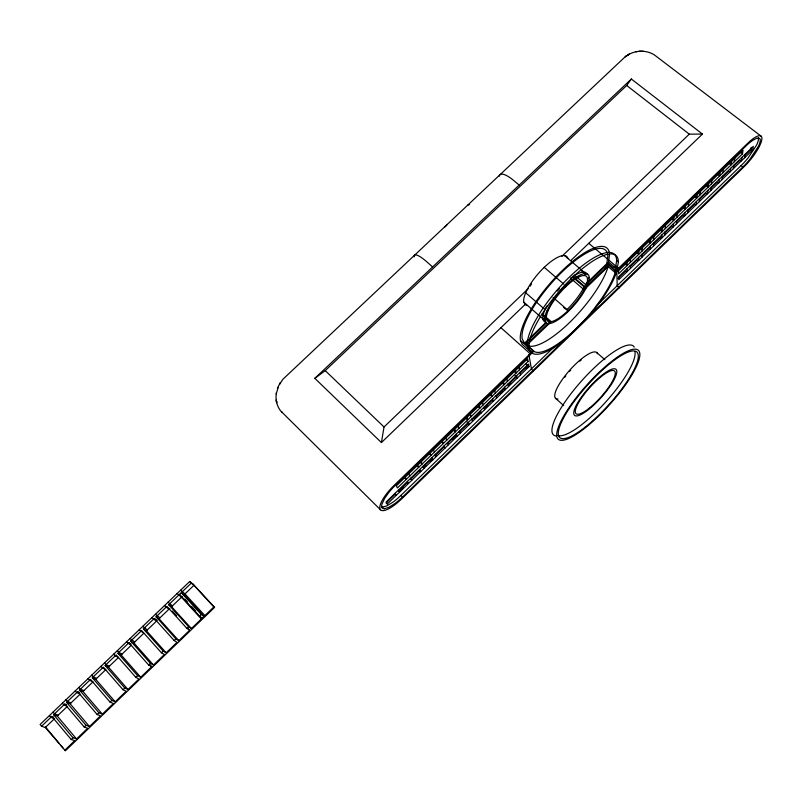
<?xml version="1.0" encoding="UTF-8"?>
<svg xmlns="http://www.w3.org/2000/svg" width="802" height="802" viewBox="0 0 802 802"><rect width="100%" height="100%" fill="white"/><g stroke="black" fill="none" stroke-linecap="round" stroke-linejoin="round"><path stroke-width="1.2" d="M638.713 257.362L638.683 260.409L636.938 259.978L630.282 266.434M638.783 251.186L638.753 254.284L636.999 252.841M587.505 279.056L587.485 280.349A29.614 9.063 -49 0 1 585.49 287.076L583.425 291.146A29.614 9.063 -49 0 1 552.037 321.482L549.56 321.782A29.614 9.063 -49 0 1 546.653 319.767L546.393 318.735A29.614 9.063 -49 0 1 548.087 310.875L549.009 308.86A29.614 9.063 -49 0 1 583.555 275.557L584.668 275.597A29.614 9.063 -49 0 1 587.505 279.056L589.199 277.412A32.08 9.825 -49 0 0 586.152 273.642L584.939 273.592A32.08 9.825 -49 0 0 547.485 309.712L546.493 311.888A32.08 9.825 -49 0 0 544.668 320.389L544.949 321.512A32.08 9.825 -49 0 0 547.034 323.487L549.38 323.637A32.08 9.825 -49 0 0 585.981 288.269L587.856 284.068A32.08 9.825 -49 0 0 589.179 278.815L589.199 277.412M641.921 257.272L641.971 254.214M642.011 251.126L642.061 248.008M609.51 254.615L608.517 262.033L585.36 284.389L574.422 275.086M529.681 351.005L527.465 346.715A64.31 19.418 -49 0 1 569.51 276.961A64.31 19.418 -49 0 1 616.628 260.56L615.565 267.938M650.322 246.124L650.232 249.211L648.477 248.81L640.998 256.049M650.502 239.848L650.412 242.996L648.658 241.552M616.628 260.56L618.412 262.043L616.267 272.901A64.35 19.328 -49 0 1 589.971 314.845L587.936 317.201M653.46 246.084L653.56 242.976M653.67 239.848L653.77 236.68M661.901 234.906L661.76 238.054L659.976 237.673L653.349 244.089M662.181 228.54L662.041 231.738L660.277 230.304M664.978 234.936L665.129 231.778M665.279 228.6L665.439 225.382M673.439 223.728L673.249 226.916L671.444 226.565L664.838 232.961M673.83 217.272L673.63 220.52L671.865 219.096M676.457 223.808L676.657 220.61M676.868 217.382L677.078 214.124M684.948 212.59L684.697 215.818L682.873 215.487L676.286 221.863M685.439 206.034L685.189 209.322L683.424 207.908M687.895 212.72L688.156 209.472M688.417 206.194L688.677 202.896M696.417 201.472L696.126 204.751L694.281 204.44L687.705 210.806M697.018 194.826L696.717 198.164L694.953 196.761M699.314 201.663L699.625 198.365M699.935 195.046L700.246 191.698M707.865 190.385L707.514 193.713L705.65 193.422L699.093 199.768M708.567 183.648L708.206 187.036L706.442 185.633M710.692 190.635L711.053 187.297M711.424 183.929L711.785 180.53M719.274 179.337L718.873 182.706L716.988 182.445L710.452 188.771M720.076 172.51L719.675 175.939L717.89 174.545M722.041 179.638L722.452 176.25M722.873 172.841L723.294 169.392M730.642 168.32L730.201 171.738L728.286 171.488L722.592 177.011M731.554 161.392L731.103 164.871L729.319 163.488M733.359 168.671L733.82 165.242M734.291 161.783L734.762 158.295M276.219 393.962L278.645 385.702L282.956 379.216L624.758 57.183C632.888 50.305 645.309 49.173 654.372 54.907L760.998 136.089M276.389 392.759C275.226 399.737 276.971 407.496 282.154 412.529L281.632 411.897L380.519 509.801M741.99 157.332L741.489 160.791L739.564 160.57L733.068 166.866M742.492 153.844L743.003 150.315L618.553 270.765L618.613 273.783L742.492 153.844L740.707 152.47M744.647 157.733L745.158 154.265M744.507 155.778L750.802 149.683L751.163 147.347M752.757 149.874L753.299 146.375L618.673 276.78L618.733 279.748L752.757 149.874L750.802 149.683M570.834 260.55L702.442 134.084L631.344 79.017L314.825 378.343L381.401 442.564L384.028 426.985L528.518 288.369M606.793 263.698L607.816 256.249A61.694 18.987 -49 0 0 607.665 254.615M542.713 315.447L549.961 321.772L526.232 344.68L534.493 351.707A61.864 18.586 -49 0 0 576.097 328.69A61.864 18.586 -49 0 0 614.673 274.114L615.605 271.086L608.548 265.171L607.645 268.199A61.724 18.907 -49 0 1 570.683 321.432A61.724 18.907 -49 0 1 528.799 346.013M606.382 265.161L605.891 266.735A61.694 18.987 -49 0 1 604.989 269.221M615.134 270.875L615.024 266.324L613.4 267.898L608.127 263.467L607.485 265.532A64.16 19.749 -49 0 1 606.543 268.119M277.452 388.629L277.983 387.256M608.127 263.467L584.237 286.775A32.06 9.865 -49 0 1 566.563 309.963M280.119 383.075L279.437 384.238L280.199 382.945M445 226.996L447.265 224.41M314.825 378.343L325.231 370.634L626.693 85.483L631.344 79.017M584.297 275.577L585.751 273.622M398.333 491.125L407.145 482.593L408.449 483.506L407.396 481.421M410.554 479.285L419.336 470.774L420.669 471.656L419.677 469.521M422.744 467.476L431.496 458.995L432.849 459.847L431.917 457.661M447.015 443.967L455.716 435.536L457.12 436.338L456.298 434.042M459.095 432.258L467.777 423.857L467.095 421.772M472.007 419.757L479.796 412.208L481.24 412.96L480.538 410.574M484.017 408.118L491.776 400.599L493.25 401.331L492.608 398.885M495.987 396.519L503.726 389.02L505.22 389.722L504.638 387.236M507.907 384.97L516.067 377.08M519.826 373.431L527.526 365.973L529.069 366.624L387.336 503.957L386.073 502.994L394.905 494.443L396.188 495.375L395.075 493.35M617.861 278.464L625.37 271.186L627.094 271.637L627.074 268.64M398.975 491.496L403.446 487.165M424.037 467.215L425.832 465.491M430.303 461.15L432.098 459.416M452.679 439.476L456.268 436.007M474.172 418.664L480.438 412.599M485.801 407.396L487.596 405.662M500.127 393.521L502.814 390.925M509.08 384.85L510.864 383.115M525.932 368.539L527.686 366.825L527.365 365.11M382.995 507.075L386.905 505.841L393.01 502.122A26.135 8.03 -45.8 0 0 400.88 495.425L553.841 347.136M596.848 305.442L741.078 165.603L742.842 166.966A26.115 7.048 -51.1 0 0 749.92 159.197L758.321 146.525A20.23 5.444 -51.1 0 0 759.654 138.375L756.757 138.225L752.847 140.28A25.965 6.977 -51.1 0 0 745.92 146.034L615.174 272.55L608.137 266.635L584.147 289.803L570.503 278.154M384.639 508.699L388.559 507.465L394.654 503.726A26.155 7.99 -45.8 0 0 402.524 497.029L742.842 166.966M527.987 339.787L524.508 343.146L522.202 338.845A61.694 18.987 -49 0 1 559.505 274.495A61.694 18.987 -49 0 1 607.335 253.151M529.731 338.103L546.262 322.143L545.3 321.973A32.06 9.865 -49 0 1 543.205 319.978L542.914 318.865A32.06 9.865 -49 0 1 544.718 310.344L545.711 308.168A32.06 9.865 -49 0 1 546.894 305.883M546.493 322.985L525.14 343.617L525.841 344.038A61.694 18.987 -49 0 0 527.074 344.489M608.548 265.171L585.169 287.758L572.407 276.87M533.18 350.845L393.982 485.511A24.421 7.439 -45.8 0 0 380.168 509.3A24.421 7.439 -45.8 0 0 401.351 499.175L744.076 166.736A24.371 6.556 -51.1 0 0 761.81 139.588A24.371 6.556 -51.1 0 0 747.534 143.438L615.605 271.086M528.107 361.411L397.421 487.947L396.308 485.862L527.626 358.765L528.107 361.411L526.403 359.877M544.668 320.389L546.393 318.735M561.931 256.309L689.279 134.155L702.442 134.084M41.574 726.241L45.303 727.504L65.373 750.812L214.565 607.405L193.112 584.187L189.693 581.52L40.1 724.477L41.574 726.241L51.839 716.427L71.198 739.504L72.992 737.77L76.541 738.963L87.679 728.266L84.2 727.003L64.782 704.056L53.634 714.712L72.992 737.77M84.2 727.003L86.004 725.279L89.463 726.552L100.561 715.885L97.172 714.542L77.684 691.725L66.566 702.351L86.004 725.279M97.172 714.542L98.967 712.818L102.335 714.171L113.403 703.534L110.105 702.121L90.546 679.424L79.468 690.021L98.967 712.818M110.105 702.121L111.889 700.407L115.177 701.83L126.215 691.224L122.997 689.73L103.378 667.164L92.33 677.72L111.889 700.407M122.997 689.73L124.781 688.016L127.979 689.519L138.977 678.953L135.849 677.379L116.17 654.933L105.152 665.47L124.781 688.016M135.849 677.379L137.633 675.675L140.741 677.249L151.708 666.713L150.074 664.858M137.633 675.675L117.934 653.249L128.921 642.743L148.671 665.069L150.435 663.364L153.473 665.018L164.4 654.512L161.443 652.798L141.633 630.593L130.676 641.059L150.435 663.364M161.443 652.798L163.217 651.094L166.154 652.818L177.062 642.342L174.184 640.557L154.305 618.472L143.388 628.908L163.217 651.094M174.184 640.557L175.949 638.863L178.806 640.658L189.673 630.212L188.019 628.397M175.949 638.863L156.059 616.798L166.946 606.392L186.886 628.347L188.64 626.663L191.417 628.537L213.913 606.913L214.565 607.405M179.548 594.342L199.548 616.187L201.302 614.502L203.999 616.447L184.089 594.753L181.292 592.678L201.302 614.502M381.401 442.564L525.12 304.469M64.511 750.542L74.756 740.687L71.198 739.504M188.64 626.663L168.691 604.718L191.227 583.184L193.954 585.31L184.089 594.753M45.303 727.504L54.586 718.622L50.917 717.309L49.443 715.544M53.634 714.712L57.273 716.046L67.438 706.321M66.566 702.351L70.125 703.755L80.26 694.061M79.468 690.021L82.937 691.494L93.042 681.83L89.644 680.286L88.15 678.562M92.33 677.72L95.709 679.284L105.794 669.64L102.476 668.026L100.972 666.302M105.152 665.47L108.45 667.094L118.495 657.49L115.267 655.795L113.764 654.081M117.934 653.249L121.152 654.953L131.167 645.369L126.516 641.901M130.676 641.059L133.814 642.843L143.799 633.289L139.227 629.75M143.388 628.908L146.435 630.763L156.39 621.239L151.899 617.64M156.059 616.798L159.027 618.723L169.834 608.377M168.691 604.718L171.568 606.723L182.355 596.407M467.486 205.352L469.571 204.5M564.498 339.928L562.392 341.602A64.35 19.328 -49 0 1 532.919 353.572L530.152 351.005L529.22 348.268L520.478 340.509A64.16 19.749 -49 0 1 560.708 272.099A64.16 19.749 -49 0 1 609.36 252.911M546.824 311.166L548.388 310.204M637.299 51.518L635.966 51.769M639.014 51.288L641.069 51.188M642.031 51.208L643.344 51.298M526.282 305.341L527.275 305.542M51.839 716.427L53.664 717.088M58.185 715.173L54.546 713.84L53.072 712.086M66.546 705.971L63.869 704.928L62.386 703.184M64.782 704.056L66.566 704.757M71.037 702.883L67.478 701.479L65.995 699.725M79.388 693.69L76.771 692.597L75.288 690.853M77.684 691.725L79.428 692.457M83.839 690.632L80.38 689.149L78.887 687.404M96.611 678.422L93.233 676.858L91.739 675.124M109.353 666.241L106.054 664.597L104.551 662.883M122.044 654.091L118.836 652.387L117.333 650.673M148.671 665.069L151.708 666.713M467.777 423.857L469.2 424.639L468.438 422.293M128.921 642.743L131.017 643.926M134.706 641.981L130.074 638.502M530.272 351.487L531.185 352.028A64.31 19.418 -49 0 0 532.458 352.469M527.566 345.572L526.232 344.68M147.327 629.911L142.766 626.362M154.305 618.472L157.282 620.387M159.909 617.871L155.438 614.262M186.886 628.347L189.673 630.212M168.951 609.229L164.53 605.57M172.46 605.871L168.059 602.192M199.548 616.187L202.254 618.121M626.693 85.483L689.279 134.155M625.309 264.149L627.054 265.612L627.034 262.555M519.195 185.072L513.861 180.61A23.027 6.697 47.2 0 0 499.325 176.149M588.758 243.327L618.532 268.259L618.553 269.282M608.517 262.033L617.329 269.422M615.164 269.372L616.928 270.845M564.458 255.577L583.966 272.109M581.921 271.226L584.678 273.572M572.618 276.259L584.447 286.344M544.227 267.347L563.856 284.169M553.069 297.422L568.197 310.504L568.287 311.447M563.736 307.517L565.621 309.141M596.518 352.399L604.878 359.677M525.701 292.77L545.049 309.622M542.142 313.762L551.185 321.652L526.864 345.151L533.791 351.296L395.937 484.699A26.015 7.91 -45.8 0 0 388.539 492.839L384.569 498.503L381.942 504.137A20.271 6.175 -45.7 0 0 384.629 508.709M542.874 318.183L544.678 319.757M567.886 258.294A31.859 10.316 -49.2 0 0 564.879 255.607L563.636 255.527A31.859 10.316 -49.2 0 0 526.333 291.316L525.38 293.502A31.859 10.316 -49.2 0 0 523.766 302.123L542.914 318.865M542.643 318.975L545.36 321.351M532.007 353.03L522.222 344.359L520.478 340.509M432.599 266.966L427.356 262.304A23.268 4.902 46.9 0 0 414.203 256.891M500.929 327.717L530.182 353.732L530.343 354.634M526.202 364.178L527.977 365.762M555.485 398.243L563.696 405.601M514.383 371.506L516.097 373.04L515.556 370.454M502.343 383.166L504.047 384.709L503.445 382.173M490.253 394.865L491.957 396.419L491.295 393.922M478.132 406.594L479.837 408.158L479.115 405.712M465.982 418.353L467.676 419.927L466.904 417.541M453.792 430.153L455.476 431.737L454.644 429.401M441.561 441.982L443.245 443.576L442.353 441.29M525.36 304.88L523.766 302.123M429.301 453.852L430.975 455.456L430.032 453.22M325.231 370.634L384.028 426.985M420.448 462.423L422.123 464.027L421.13 461.842M417 465.762L418.674 467.365L417.662 465.19M404.669 477.701L406.333 479.315L405.261 477.19M400.88 495.435L402.524 497.039M192.43 583.655L213.913 606.913M189.693 581.52L191.227 583.184M204.881 615.595L184.971 593.901L180.65 590.162M184.841 599.124L187.327 601.831M191.477 606.362L195.618 610.883M201.372 618.974L181.473 597.249L177.132 593.53M171.568 606.723L191.417 628.537M172.32 611.104L176.45 615.655M159.027 618.723L178.806 640.658M146.435 630.763L166.154 652.818M133.814 642.843L153.473 665.018M121.152 654.953L140.741 677.249M108.45 667.094L127.979 689.519M95.709 679.284L115.177 701.83M82.937 691.494L102.335 714.171M70.125 703.755L89.463 726.552M57.273 716.046L76.541 738.963M45.524 727.003L59.017 743.193M60.611 745.098L62.997 747.955M387.336 503.957L386.183 501.962L528.588 364.028L529.069 366.624M398.524 490.012L399.617 492.057M408.739 473.832L409.792 475.967M410.835 478.082L411.867 480.187M423.105 466.203L424.078 468.348M433.481 449.882L434.413 452.127M435.336 454.353L436.258 456.559L434.895 455.706L443.626 447.245L445 448.077L444.128 445.842M445.802 437.962L446.674 440.258M447.536 442.534L448.398 444.789M458.082 426.073L458.894 428.428M459.696 430.754L460.498 433.06M470.323 414.223L471.075 416.629M471.827 419.005L472.568 421.371M482.533 402.414L483.225 404.87M483.917 407.296L484.598 409.702M494.704 390.634L495.335 393.14M495.977 395.617L496.598 398.083M506.834 378.885L507.415 381.441M507.997 383.978L508.568 386.484M515.165 375.216L515.646 377.481L517.16 378.163L516.628 375.617M518.934 367.176L519.455 369.782M519.977 372.369L520.498 374.925M276.459 401.331L276.72 402.734L276.339 400.619M528.849 354.444L531.435 368.86L533.27 371.216M276.469 401.301L276.59 402.023L276.229 399.907M565.651 285.702L565.761 286.735M616.838 269.973L617.179 285.723L618.903 287.176L618.913 288.139M630.332 259.367L630.332 262.434M630.332 265.482L630.342 268.49M741.078 165.593A26.095 7.078 -51.2 0 0 748.156 157.844L756.547 145.162A20.22 5.464 -51.2 0 0 758.311 137.693M382.985 507.085A20.261 6.205 -45.7 0 1 381.341 506.924M529.22 348.268A64.35 19.328 -49 0 1 571.355 278.525A64.35 19.328 -49 0 1 618.412 262.043M530.152 286.164A29.413 9.524 -49.2 0 1 531.546 283.908M587.244 274.705A32.06 9.865 -49 0 0 584.367 272.129L583.154 272.078A32.06 9.865 -49 0 0 570.503 278.404M557.32 291.096A32.06 9.865 -49 0 1 559.445 288.69M533.761 351.196A64.27 19.499 -49 0 1 529.46 350.494M564.698 377.341A28.581 7.729 -48.1 0 1 565.811 375.887M569.39 371.537A28.581 7.729 -48.1 0 1 570.653 370.103M579.856 361.141A28.581 7.729 -48.1 0 1 581.149 360.078M558.002 399.045A30.777 8.321 -48.1 0 1 568.929 371.115A30.777 8.321 -48.1 0 1 597.47 353.782M556.357 436.017A59.719 15.248 -48 0 1 580.077 382.624A59.719 15.248 -48 0 1 634.242 347.116M634.923 351.647A57.533 14.616 -48 0 1 604.197 403.667A57.533 14.616 -48 0 1 557.731 435.416M625.71 56.431L625.199 56.772L626.953 55.619L625.71 56.431M628.918 54.406L627.665 55.137L629.43 54.125L628.918 54.406M588.628 409.491A30.967 7.86 -48 0 0 616.327 369.712A30.967 7.86 -48 0 0 580.869 397.802A30.967 7.86 -48 0 0 588.628 409.491M589.139 408.268A28.752 7.298 -48 0 0 614.833 371.346A28.752 7.298 -48 0 0 581.891 397.461A28.752 7.298 -48 0 0 589.139 408.268M584.598 428.378A59.819 15.027 -48 0 0 639.124 351.306A59.819 15.027 -48 0 0 571.144 404.549A59.819 15.027 -48 0 0 584.598 428.378M585.179 427.125A57.594 14.466 -48 0 0 637.61 352.94A57.594 14.466 -48 0 0 572.127 404.298A57.594 14.466 -48 0 0 585.179 427.125"/></g></svg>
